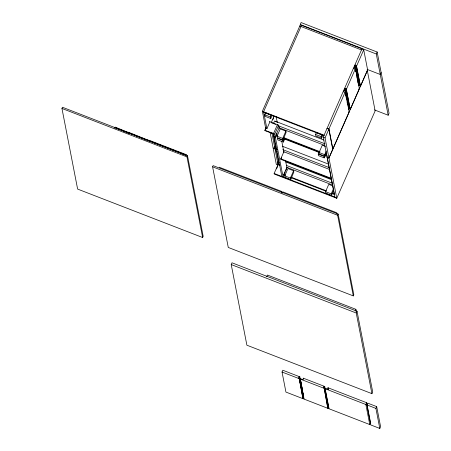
<?xml version="1.0" encoding="UTF-8"?>
<svg xmlns="http://www.w3.org/2000/svg" width="451" height="451" viewBox="0 0 451 451"><rect width="100%" height="100%" fill="white"/><g stroke="black" fill="none" stroke-linecap="round" stroke-linejoin="round"><path stroke-width="0.68" d="M328.007 388.21L328.012 387.753L366.646 402.72L370.542 422.779L369.764 424.56L328.875 408.713L324.974 388.655L325.148 388.26L328.018 389.371L328.452 388.384L328.007 388.21L328.277 389.596M61.95 108.449L62.475 107.265L187.498 155.708L203.17 236.341L202.651 237.525L77.623 189.082L61.95 108.449L186.979 156.897L202.651 237.525M114.661 128.095L114.92 127.503L125.209 131.675M128.028 132.075L127.768 132.667L114.96 127.701L115.219 127.109L128.095 132.397M124.91 132.07L125.169 131.478M126.139 132.543L126.398 131.951L127.768 132.667M127.47 133.062L127.729 132.47M128.496 133.457L128.755 132.865L145.91 139.697L128.755 132.865M128.794 133.062L129.054 132.47L148.796 140.419M145.611 140.092L145.87 139.494M146.84 140.565L147.099 139.973L148.469 140.689L148.734 140.098M148.17 141.084L148.435 140.492M149.196 141.479L149.456 140.887L183.315 154.191M183.016 154.586L183.275 153.994M184.245 155.059L184.504 154.468L185.874 155.183L186.139 154.592L149.755 140.492L149.495 141.084L184.504 154.468M185.581 155.578L185.84 154.986M186.979 156.897L187.498 155.708M212.601 166.825L213.12 165.635L338.149 214.084L353.815 294.717L353.296 295.901L228.268 247.452L212.601 166.825L337.624 215.268L353.296 295.901M269.929 121.787L266.891 128.704L265.662 128.225L262.369 111.273L300.304 24.856L361.995 48.759L323.204 137.189L334.817 196.969L336.779 198.277L375.147 110.873L367.328 70.621L328.959 158.025L327.11 157.314M301.014 26.519L263.598 111.752L266.891 128.704M272.111 115.49L270.775 118.54L265.137 116.352L264.838 114.802L265.701 112.823L271.401 115.321M270.775 118.54L270.47 116.984L271.339 115.011M273.582 133.975L264.872 130.598L265.91 127.661M265.154 129.961L265.989 128.056M271.282 122.475L274.101 116.054M272.804 119.859L273.65 117.931M273.605 123.247L274.614 120.958L324.06 140.114M285.314 171.797L283.065 176.91L274.738 134.054L278.639 125.164L269.32 121.556M277.653 136.388L276.345 135.881L276.113 134.691L279.146 127.774M277.055 133.4L275.358 137.256L274.129 136.783M277.055 136.219L280.263 128.913L285.9 131.094L286.137 132.335L282.991 139.957L277.354 137.769L277.055 136.219L282.687 138.401L282.991 139.957M276.57 148.937L275.262 148.43L274.901 146.581L275.555 145.098M275.476 147.127L274.913 148.413L276.824 149.151M282.687 138.401L285.9 131.094M283.098 140.52L277.466 138.333L277.765 139.889L283.403 142.071L283.098 140.52L283.967 138.542L284.029 138.857M283.403 142.071L284.739 139.026M231.222 264.568L232 262.792L357.029 311.241L372.695 391.868L371.917 393.644L246.889 345.201L231.222 264.568L356.245 313.017L371.917 393.644M279.597 164.502L278.29 163.995L277.929 162.146L278.577 160.663M278.498 162.693L277.934 163.972L279.845 164.716M327.014 128.496L328.864 129.212L325.047 137.905L336.779 198.277L274.264 174.052L274.152 173.46L278.098 164.463M331.434 178.951L280.911 159.372L280.793 158.78L283.826 151.863M276.525 168.911L277.653 166.34M280.911 159.372L281.734 157.489M285.246 175.445L283.933 174.937L283.82 174.345L286.853 167.428M285.855 170.563L286.695 168.651M284.761 175.873L287.969 168.567L293.607 170.749L293.843 171.989L290.698 179.611L285.06 177.429L284.761 175.873L290.399 178.055L290.698 179.611M281.193 192.628L281.712 191.444L219.197 167.22M282.219 193.022L282.738 191.838L336.745 212.765L337.015 214.146M290.399 178.055L293.607 170.749M322.837 135.148L321.501 138.192L315.863 136.01L315.565 134.46L316.433 132.481L322.127 134.979M321.501 138.192L321.202 136.642L322.065 134.669M344.812 89.05L343.6 91.818L344.62 92.213L345.291 91.779L328.948 129.014L332.844 149.072L349.192 111.837L344.812 89.05L344.401 88.892M348.386 108.753L348.798 108.911L344.897 88.853L345.156 88.261L346.182 88.661L350.23 109.469L359.379 88.627L355.478 68.569L354.813 69.003L353.787 68.608L354.999 65.84L354.587 65.683L354.858 67.064M358.573 85.543L358.985 85.701L355.089 65.643L355.349 65.051L356.369 65.451L360.422 86.259L367.616 69.866L363.72 49.807L361.871 49.091M355.478 68.569L346.334 89.411L345.996 89.089M360.422 86.259L356.521 66.201L363.72 49.807M325.526 154.828L324.19 157.878L318.553 155.691L318.254 154.141L319.116 152.162L319.178 152.477M326.332 152.765L325.008 156.238L319.37 154.056L319.071 152.5L322.279 145.194L325.408 146.406M266.665 276.835L267.443 275.059L355.884 309.33L356.279 311.342M325.008 156.238L324.709 154.682L326.31 151.029M348.798 108.911L349.057 108.319L345.156 88.261M358.985 85.701L359.244 85.109L355.349 65.051M349.891 109.148L350.083 108.719L349.057 108.319M358.708 89.061L359.379 88.627M360.084 85.938L360.27 85.51L359.244 85.109M376.281 53.99L377.149 52.017L301.105 22.55L300.242 24.523L376.281 53.99L388.181 115.225L374.437 109.897M333.593 190.164L331.485 195.413L325.847 193.231L325.549 191.681L328.756 184.369L333.137 186.066M381.129 72.504L380.261 74.477L367.153 69.398M331.485 195.413L331.186 193.862L333.588 188.383M337.624 215.268L338.149 214.084M388.181 115.225L389.05 113.246L377.149 52.017M299.041 376.985L302.937 397.043L303.382 397.218L299.487 377.16L299.041 376.985L298.607 377.977L299.222 378.214L302.948 398.667L285.934 392.077L282.038 372.019L282.816 370.237L299.83 376.833L301.443 385.131M302.948 398.667L299.222 378.214M327.843 406.695L328.289 406.87L324.387 386.811L323.942 386.637L327.849 408.318L303.968 399.062L300.248 378.609L303.117 379.725L303.551 378.733L303.106 378.101L324.731 386.479L328.497 405.849M303.968 399.062L303.066 393.137M355.106 311.105L355.884 309.33M323.942 386.637L323.508 387.623L324.122 387.866L327.849 408.318M356.245 313.017L357.029 311.241M328.875 408.713L328.779 406.937M369.764 424.56L365.862 404.502L366.646 402.72M366.888 404.897L367.672 403.121L376.686 406.616L380.588 426.674L379.804 428.45L370.79 424.955L366.888 404.897L375.908 408.392L379.804 428.45M375.908 408.392L376.686 406.616M299.487 377.16L299.83 376.833M303.382 397.218L303.726 396.891L301.708 386.513M324.387 386.811L324.731 386.479M328.289 406.87L328.627 406.537M348.708 111.842L349.192 111.837M299.785 26.04L361.476 49.948M355.089 65.643L354.678 65.485L354.948 66.866M344.491 88.695L344.897 88.853M348.302 108.95L348.708 109.108M327.105 128.298L328.948 129.014M262.369 111.273L324.06 135.182M263.717 112.344L324.179 135.774M323.204 137.189L325.047 137.905M264.838 114.802L270.47 116.984M315.565 134.46L321.202 136.642M276.841 122.029L275.499 121.325M271.265 122.672L275.617 124.363M278.583 125.846L325.002 143.835M278.943 127.695L324.709 145.431M264.799 130.204L274.738 134.054M276.113 134.691L277.421 135.199M283.318 137.482L320.001 151.694M325.244 153.729L326.552 154.236M276.226 135.283L277.54 135.79M283.431 138.074L319.533 152.066M325.357 154.321L326.75 154.862M284.215 138.931L319.646 152.658M325.554 154.947L326.868 155.454M319.071 152.5L324.709 154.682M327.099 157.247L328.942 157.963L332.759 149.27L328.864 129.212M318.254 154.141L323.886 156.322L324.19 157.878M282.253 146.192L328.508 164.113M274.901 146.581L276.215 147.088M282.76 149.625L329.241 167.637M283.775 151.728L329.602 169.486M273.12 147.962L274.975 148.74M277.342 149.788L275.381 149.027L275.736 150.876L277.049 151.384M275.025 149.005L276.937 149.743M280.793 158.78L331.316 178.354M285.928 162.01L331.53 179.678M277.929 162.146L279.237 162.653M286.441 165.444L332.923 183.456M286.797 167.293L332.624 185.051M279.964 165.308L278.053 164.57L271.885 132.848M278.166 165.162L276.322 164.452L270.042 132.132M283.82 174.345L285.128 174.853M291.036 177.142L326.468 190.869M332.37 193.158L334.343 193.919M291.149 177.733L325.926 191.207M332.488 193.75L334.456 194.516L326.885 155.544M325.549 191.681L331.186 193.862M274.152 173.46L334.817 196.969M147.139 140.171L148.029 140.515M282.038 372.019L299.047 378.609M300.073 379.003L323.953 388.26M324.974 388.655L365.862 404.502M302.503 398.036L303.117 398.272M327.409 407.681L328.024 407.924M356.183 65.88L356.521 66.201M354.999 65.84L358.9 85.899M355.619 70.328L355.884 71.709M356.961 77.245L357.632 80.701M357.902 82.088L358.173 83.469M354.999 68.575L355.27 69.961M346.317 89.349L350.23 109.469M345.697 94.919L346.368 98.38M347.044 101.836L347.309 103.223M316.433 132.481L316.489 132.797M278.639 125.164L279.259 128.372M281.785 141.36L283.944 152.461M285.506 160.505L286.966 168.026M276.097 116.392L277.303 122.61M277.483 125.085L277.41 124.69L273.509 133.575L281.836 176.437M328.012 387.753L328.277 389.134M272.923 133.022L275.409 145.814M276.446 151.164L278.498 161.7M281.712 191.444L281.976 192.797M265.701 112.823L265.763 113.139M300.248 378.609L301.454 384.838M301.725 386.219L302.395 389.675M186.139 154.592L186.201 154.913"/></g></svg>
